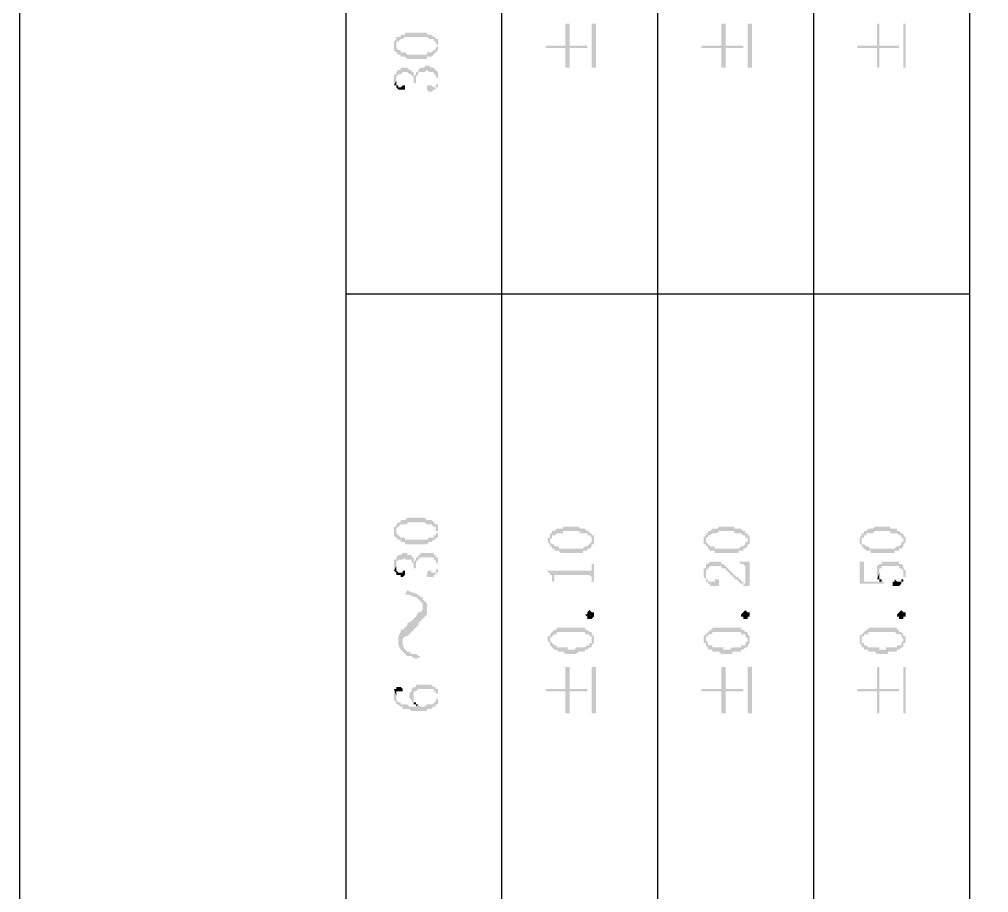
# Model space of a CAD drawing. Header units: millimetres. Extents: x 7018 to 13530, y 4187 to 5692.
# Drawn here: x 8411.44 to 8431.36, y 4591.68 to 4609.63 of the extents above; entities that cross this region are included whole.
import ezdxf

# ---------------------------------------------------------------- set-up
doc = ezdxf.new("R2010")
doc.units = ezdxf.units.MM

msp = doc.modelspace()

# ---------------------------------------------------------------- hatches: boundary and pattern name
at = {"transparency": 33554559}
for points in [[(8419.138, 4609.089), (8419.138, 4609.044), (8419.138, 4608.999), (8419.138, 4608.999), (8419.184, 4608.954), (8419.184, 4609.089), (8419.184, 4609.134), (8419.184, 4609.18), (8419.229, 4609.18), (8419.274, 4609.225), (8419.319, 4609.225), (8419.364, 4609.27), (8419.815, 4609.27), (8419.86, 4609.225), (8419.951, 4609.225), (8419.951, 4609.18), (8419.996, 4609.18), (8419.996, 4609.134), (8419.996, 4609.134), (8420.041, 4609.089), (8420.041, 4609.225), (8419.996, 4609.225), (8419.996, 4609.27), (8419.951, 4609.27), (8419.906, 4609.315), (8419.815, 4609.315), (8419.815, 4609.36), (8419.364, 4609.36), (8419.364, 4609.315), (8419.274, 4609.315), (8419.274, 4609.27), (8419.184, 4609.27), (8419.184, 4609.225), (8419.184, 4609.225), (8419.138, 4609.18), (8419.138, 4609.134), (8419.138, 4609.134)], [(8422.252, 4609.089), (8422.252, 4609.044), (8422.659, 4609.044), (8422.659, 4608.638), (8422.749, 4608.638), (8422.749, 4609.044), (8423.11, 4609.044), (8423.11, 4609.089), (8422.749, 4609.089), (8422.749, 4609.541), (8422.659, 4609.541), (8422.659, 4609.089)], [(8423.291, 4608.638), (8423.291, 4609.541), (8423.2, 4609.541), (8423.2, 4608.638)], [(8425.457, 4609.089), (8425.457, 4609.044), (8425.863, 4609.044), (8425.863, 4608.638), (8425.953, 4608.638), (8425.953, 4609.044), (8426.314, 4609.044), (8426.314, 4609.089), (8425.953, 4609.089), (8425.953, 4609.541), (8425.863, 4609.541), (8425.863, 4609.089)], [(8426.495, 4608.638), (8426.495, 4609.541), (8426.405, 4609.541), (8426.405, 4608.638)], [(8428.661, 4609.089), (8428.661, 4609.044), (8429.067, 4609.044), (8429.067, 4608.638), (8429.113, 4608.638), (8429.113, 4609.044), (8429.519, 4609.044), (8429.519, 4609.089), (8429.113, 4609.089), (8429.113, 4609.541), (8429.067, 4609.541), (8429.067, 4609.089)], [(8429.654, 4608.638), (8429.654, 4609.541), (8429.609, 4609.541), (8429.609, 4608.638)], [(8419.184, 4608.954), (8419.184, 4608.954), (8419.229, 4608.909), (8419.274, 4608.909), (8419.274, 4608.864), (8419.364, 4608.864), (8419.409, 4608.819), (8419.815, 4608.819), (8419.815, 4608.864), (8419.906, 4608.864), (8419.951, 4608.909), (8419.951, 4608.909), (8419.996, 4608.954), (8419.996, 4608.954), (8420.041, 4608.999), (8420.041, 4609.089), (8420.041, 4609.134), (8420.041, 4609.18), (8420.041, 4609.225), (8420.041, 4609.089), (8420.041, 4609.089), (8419.996, 4609.044), (8419.996, 4608.999), (8419.951, 4608.999), (8419.906, 4608.954), (8419.815, 4608.954), (8419.815, 4608.909), (8419.409, 4608.909), (8419.364, 4608.954), (8419.274, 4608.954), (8419.274, 4608.999), (8419.229, 4608.999), (8419.184, 4609.044), (8419.184, 4609.089), (8419.184, 4609.089)], [(8419.138, 4608.412), (8419.138, 4608.367), (8419.138, 4608.322), (8419.138, 4608.277), (8419.184, 4608.367), (8419.184, 4608.457), (8419.184, 4608.457), (8419.229, 4608.503), (8419.274, 4608.503), (8419.319, 4608.548), (8419.409, 4608.548), (8419.454, 4608.503), (8419.499, 4608.503), (8419.499, 4608.457), (8419.545, 4608.457), (8419.545, 4608.412), (8419.545, 4608.322), (8419.59, 4608.322), (8419.59, 4608.367), (8419.59, 4608.457), (8419.59, 4608.457), (8419.635, 4608.503), (8419.635, 4608.548), (8419.77, 4608.548), (8419.815, 4608.593), (8419.815, 4608.593), (8419.86, 4608.548), (8419.951, 4608.548), (8419.951, 4608.503), (8419.996, 4608.503), (8419.996, 4608.457), (8420.041, 4608.412), (8420.041, 4608.367), (8420.041, 4608.548), (8420.041, 4608.548), (8419.996, 4608.593), (8419.996, 4608.593), (8419.951, 4608.638), (8419.906, 4608.638), (8419.86, 4608.683), (8419.77, 4608.683), (8419.77, 4608.638), (8419.68, 4608.638), (8419.635, 4608.593), (8419.635, 4608.548), (8419.59, 4608.548), (8419.59, 4608.503), (8419.59, 4608.503), (8419.545, 4608.457), (8419.545, 4608.503), (8419.545, 4608.548), (8419.499, 4608.548), (8419.499, 4608.593), (8419.454, 4608.593), (8419.409, 4608.638), (8419.274, 4608.638), (8419.274, 4608.593), (8419.229, 4608.593), (8419.184, 4608.548), (8419.184, 4608.503), (8419.138, 4608.503), (8419.138, 4608.457)], [(8419.815, 4608.187), (8419.815, 4608.187), (8419.86, 4608.142), (8419.906, 4608.142), (8419.951, 4608.187), (8419.996, 4608.187), (8419.996, 4608.232), (8420.041, 4608.232), (8420.041, 4608.322), (8420.041, 4608.367), (8420.041, 4608.412), (8420.041, 4608.503), (8420.041, 4608.548), (8420.041, 4608.367), (8420.041, 4608.322), (8420.041, 4608.322), (8419.996, 4608.277), (8419.996, 4608.232), (8419.951, 4608.232), (8419.906, 4608.277), (8419.815, 4608.277), (8419.815, 4608.232), (8419.815, 4608.232)], [(8419.138, 4608.277), (8419.184, 4608.277), (8419.184, 4608.232), (8419.184, 4608.232), (8419.229, 4608.187), (8419.364, 4608.187), (8419.364, 4608.232), (8419.364, 4608.277), (8419.319, 4608.277), (8419.274, 4608.232), (8419.229, 4608.232), (8419.229, 4608.277), (8419.184, 4608.277), (8419.184, 4608.367), (8419.184, 4608.367)], [(8419.138, 4599.115), (8419.138, 4599.07), (8419.138, 4599.025), (8419.138, 4599.025), (8419.184, 4598.98), (8419.184, 4599.115), (8419.184, 4599.16), (8419.184, 4599.16), (8419.229, 4599.205), (8419.229, 4599.205), (8419.274, 4599.25), (8419.409, 4599.25), (8419.409, 4599.296), (8419.77, 4599.296), (8419.815, 4599.25), (8419.906, 4599.25), (8419.951, 4599.205), (8419.996, 4599.205), (8419.996, 4599.16), (8419.996, 4599.115), (8420.041, 4599.115), (8420.041, 4599.25), (8419.996, 4599.25), (8419.951, 4599.296), (8419.951, 4599.296), (8419.906, 4599.341), (8419.815, 4599.341), (8419.77, 4599.386), (8419.409, 4599.386), (8419.364, 4599.341), (8419.274, 4599.341), (8419.274, 4599.296), (8419.229, 4599.296), (8419.184, 4599.25), (8419.184, 4599.205), (8419.138, 4599.205)], [(8419.184, 4598.98), (8419.184, 4598.98), (8419.229, 4598.935), (8419.274, 4598.935), (8419.274, 4598.889), (8419.364, 4598.889), (8419.364, 4598.844), (8419.815, 4598.844), (8419.86, 4598.889), (8419.906, 4598.889), (8419.951, 4598.935), (8419.996, 4598.935), (8419.996, 4598.98), (8420.041, 4598.98), (8420.041, 4599.025), (8420.041, 4599.07), (8420.041, 4599.115), (8420.041, 4599.16), (8420.041, 4599.205), (8420.041, 4599.25), (8420.041, 4599.07), (8419.996, 4599.07), (8419.996, 4599.025), (8419.951, 4599.025), (8419.951, 4598.98), (8419.86, 4598.98), (8419.815, 4598.935), (8419.364, 4598.935), (8419.364, 4598.98), (8419.274, 4598.98), (8419.229, 4599.025), (8419.229, 4599.025), (8419.184, 4599.07), (8419.184, 4599.115)], [(8422.298, 4598.935), (8422.298, 4598.889), (8422.343, 4598.844), (8422.343, 4598.799), (8422.343, 4598.935), (8422.343, 4598.935), (8422.388, 4598.98), (8422.388, 4599.025), (8422.433, 4599.025), (8422.478, 4599.07), (8422.614, 4599.07), (8422.614, 4599.115), (8422.929, 4599.115), (8422.975, 4599.07), (8423.11, 4599.07), (8423.11, 4599.025), (8423.155, 4599.025), (8423.2, 4598.98), (8423.2, 4598.935), (8423.2, 4599.07), (8423.155, 4599.07), (8423.155, 4599.115), (8423.11, 4599.115), (8423.065, 4599.16), (8422.975, 4599.16), (8422.929, 4599.205), (8422.614, 4599.205), (8422.614, 4599.16), (8422.478, 4599.16), (8422.433, 4599.115), (8422.388, 4599.115), (8422.388, 4599.07), (8422.343, 4599.07), (8422.343, 4599.025), (8422.343, 4598.98), (8422.298, 4598.98)], [(8425.502, 4598.935), (8425.502, 4598.844), (8425.547, 4598.844), (8425.547, 4598.799), (8425.547, 4598.935), (8425.547, 4598.98), (8425.592, 4598.98), (8425.592, 4599.025), (8425.637, 4599.025), (8425.683, 4599.07), (8425.773, 4599.07), (8425.818, 4599.115), (8426.134, 4599.115), (8426.134, 4599.07), (8426.269, 4599.07), (8426.314, 4599.025), (8426.36, 4599.025), (8426.36, 4598.98), (8426.405, 4598.98), (8426.405, 4598.935), (8426.405, 4599.07), (8426.36, 4599.07), (8426.36, 4599.115), (8426.314, 4599.115), (8426.269, 4599.16), (8426.134, 4599.16), (8426.134, 4599.205), (8425.818, 4599.205), (8425.773, 4599.16), (8425.683, 4599.16), (8425.637, 4599.115), (8425.592, 4599.115), (8425.592, 4599.07), (8425.547, 4599.07), (8425.547, 4599.025), (8425.547, 4599.025), (8425.502, 4598.98)], [(8428.706, 4598.935), (8428.706, 4598.844), (8428.752, 4598.844), (8428.752, 4598.799), (8428.752, 4598.935), (8428.752, 4598.98), (8428.797, 4598.98), (8428.797, 4599.025), (8428.842, 4599.025), (8428.842, 4599.07), (8428.977, 4599.07), (8429.022, 4599.115), (8429.338, 4599.115), (8429.338, 4599.07), (8429.474, 4599.07), (8429.519, 4599.025), (8429.564, 4599.025), (8429.564, 4598.98), (8429.609, 4598.98), (8429.609, 4598.935), (8429.609, 4599.07), (8429.564, 4599.07), (8429.519, 4599.115), (8429.474, 4599.115), (8429.474, 4599.16), (8429.338, 4599.16), (8429.338, 4599.205), (8429.022, 4599.205), (8428.977, 4599.16), (8428.887, 4599.16), (8428.842, 4599.115), (8428.797, 4599.115), (8428.797, 4599.07), (8428.752, 4599.07), (8428.752, 4599.025), (8428.752, 4599.025), (8428.706, 4598.98)], [(8422.343, 4598.799), (8422.388, 4598.799), (8422.388, 4598.754), (8422.433, 4598.754), (8422.433, 4598.709), (8422.523, 4598.709), (8422.568, 4598.664), (8423.02, 4598.664), (8423.02, 4598.709), (8423.11, 4598.709), (8423.11, 4598.754), (8423.155, 4598.754), (8423.2, 4598.799), (8423.2, 4598.844), (8423.245, 4598.844), (8423.245, 4598.889), (8423.245, 4598.935), (8423.245, 4598.98), (8423.245, 4599.025), (8423.2, 4599.025), (8423.2, 4599.07), (8423.2, 4598.889), (8423.2, 4598.889), (8423.155, 4598.844), (8423.155, 4598.844), (8423.11, 4598.799), (8423.065, 4598.799), (8423.02, 4598.754), (8422.523, 4598.754), (8422.523, 4598.799), (8422.433, 4598.799), (8422.433, 4598.844), (8422.388, 4598.844), (8422.343, 4598.889), (8422.343, 4598.935)], [(8425.547, 4598.799), (8425.592, 4598.799), (8425.592, 4598.754), (8425.592, 4598.754), (8425.637, 4598.709), (8425.728, 4598.709), (8425.728, 4598.664), (8426.224, 4598.664), (8426.224, 4598.709), (8426.314, 4598.709), (8426.314, 4598.754), (8426.36, 4598.754), (8426.405, 4598.799), (8426.405, 4598.844), (8426.45, 4598.844), (8426.45, 4598.889), (8426.45, 4598.935), (8426.45, 4598.98), (8426.45, 4599.025), (8426.405, 4599.025), (8426.405, 4599.07), (8426.405, 4598.889), (8426.36, 4598.889), (8426.36, 4598.844), (8426.36, 4598.844), (8426.314, 4598.799), (8426.269, 4598.799), (8426.224, 4598.754), (8425.728, 4598.754), (8425.728, 4598.799), (8425.637, 4598.799), (8425.592, 4598.844), (8425.592, 4598.844), (8425.547, 4598.889), (8425.547, 4598.935)], [(8428.752, 4598.799), (8428.752, 4598.799), (8428.797, 4598.754), (8428.797, 4598.754), (8428.842, 4598.709), (8428.932, 4598.709), (8428.932, 4598.664), (8429.429, 4598.664), (8429.429, 4598.709), (8429.519, 4598.709), (8429.519, 4598.754), (8429.564, 4598.754), (8429.609, 4598.799), (8429.609, 4598.844), (8429.609, 4598.844), (8429.654, 4598.889), (8429.654, 4598.935), (8429.654, 4598.98), (8429.654, 4598.98), (8429.609, 4599.025), (8429.609, 4599.07), (8429.609, 4598.889), (8429.564, 4598.889), (8429.564, 4598.844), (8429.564, 4598.844), (8429.519, 4598.799), (8429.474, 4598.799), (8429.429, 4598.754), (8428.932, 4598.754), (8428.887, 4598.799), (8428.842, 4598.799), (8428.797, 4598.844), (8428.752, 4598.844), (8428.752, 4598.889), (8428.752, 4598.935)], [(8419.138, 4598.393), (8419.138, 4598.303), (8419.138, 4598.303), (8419.184, 4598.393), (8419.184, 4598.438), (8419.184, 4598.483), (8419.184, 4598.483), (8419.229, 4598.528), (8419.319, 4598.528), (8419.364, 4598.574), (8419.364, 4598.528), (8419.499, 4598.528), (8419.499, 4598.483), (8419.499, 4598.483), (8419.545, 4598.438), (8419.545, 4598.393), (8419.545, 4598.348), (8419.59, 4598.348), (8419.59, 4598.393), (8419.59, 4598.483), (8419.59, 4598.483), (8419.635, 4598.528), (8419.635, 4598.528), (8419.68, 4598.574), (8419.951, 4598.574), (8419.951, 4598.528), (8419.996, 4598.528), (8419.996, 4598.483), (8419.996, 4598.483), (8420.041, 4598.438), (8420.041, 4598.393), (8420.041, 4598.574), (8419.996, 4598.574), (8419.996, 4598.619), (8419.951, 4598.619), (8419.951, 4598.664), (8419.68, 4598.664), (8419.68, 4598.619), (8419.635, 4598.619), (8419.635, 4598.574), (8419.59, 4598.574), (8419.59, 4598.528), (8419.59, 4598.528), (8419.545, 4598.483), (8419.545, 4598.574), (8419.499, 4598.574), (8419.499, 4598.619), (8419.409, 4598.619), (8419.409, 4598.664), (8419.319, 4598.664), (8419.274, 4598.619), (8419.229, 4598.619), (8419.184, 4598.574), (8419.184, 4598.528), (8419.138, 4598.528), (8419.138, 4598.483), (8419.138, 4598.438)], [(8419.138, 4598.303), (8419.184, 4598.258), (8419.184, 4598.212), (8419.274, 4598.212), (8419.274, 4598.167), (8419.319, 4598.167), (8419.364, 4598.212), (8419.364, 4598.258), (8419.364, 4598.303), (8419.319, 4598.303), (8419.319, 4598.258), (8419.229, 4598.258), (8419.184, 4598.303), (8419.184, 4598.348), (8419.184, 4598.393)], [(8419.815, 4598.212), (8419.815, 4598.167), (8419.951, 4598.167), (8419.951, 4598.212), (8419.996, 4598.212), (8419.996, 4598.258), (8420.041, 4598.258), (8420.041, 4598.303), (8420.041, 4598.393), (8420.041, 4598.438), (8420.041, 4598.483), (8420.041, 4598.528), (8420.041, 4598.393), (8420.041, 4598.348), (8420.041, 4598.348), (8419.996, 4598.303), (8419.996, 4598.258), (8419.906, 4598.258), (8419.906, 4598.303), (8419.86, 4598.303), (8419.815, 4598.258), (8419.815, 4598.258)], [(8422.298, 4598.303), (8422.298, 4598.258), (8422.343, 4598.258), (8422.343, 4598.212), (8422.388, 4598.212), (8422.388, 4598.167), (8422.388, 4598.122), (8422.388, 4598.077), (8422.433, 4598.077), (8422.433, 4598.167), (8422.433, 4598.212), (8423.155, 4598.212), (8423.2, 4598.167), (8423.2, 4598.122), (8423.2, 4598.077), (8423.245, 4598.077), (8423.245, 4598.438), (8423.2, 4598.438), (8423.2, 4598.348), (8423.2, 4598.303), (8423.11, 4598.303)], [(8425.502, 4598.258), (8425.502, 4598.212), (8425.502, 4598.167), (8425.547, 4598.122), (8425.547, 4598.258), (8425.547, 4598.303), (8425.547, 4598.303), (8425.592, 4598.348), (8425.592, 4598.348), (8425.637, 4598.393), (8425.863, 4598.393), (8425.863, 4598.348), (8425.953, 4598.348), (8425.953, 4598.303), (8425.998, 4598.303), (8425.998, 4598.258), (8426.044, 4598.258), (8426.044, 4598.212), (8426.089, 4598.212), (8426.089, 4598.167), (8426.134, 4598.167), (8426.134, 4598.122), (8426.179, 4598.122), (8426.224, 4598.077), (8426.224, 4598.077), (8426.269, 4598.032), (8426.314, 4598.032), (8426.314, 4597.987), (8426.36, 4597.987), (8426.36, 4598.032), (8426.314, 4598.032), (8426.314, 4598.077), (8426.269, 4598.077), (8426.269, 4598.122), (8426.224, 4598.122), (8426.224, 4598.167), (8426.179, 4598.167), (8426.134, 4598.212), (8426.134, 4598.212), (8426.089, 4598.258), (8426.089, 4598.258), (8426.044, 4598.303), (8426.044, 4598.303), (8425.998, 4598.348), (8425.998, 4598.348), (8425.953, 4598.393), (8425.953, 4598.393), (8425.908, 4598.438), (8425.863, 4598.438), (8425.863, 4598.483), (8425.637, 4598.483), (8425.592, 4598.438), (8425.547, 4598.438), (8425.547, 4598.393), (8425.547, 4598.348), (8425.502, 4598.348)], [(8426.224, 4598.483), (8426.224, 4598.483), (8426.269, 4598.438), (8426.314, 4598.438), (8426.36, 4598.393), (8426.36, 4597.987), (8426.45, 4597.987), (8426.45, 4598.483)], [(8428.706, 4598.483), (8428.706, 4598.032), (8429.203, 4598.032), (8429.203, 4598.077), (8428.797, 4598.077), (8428.797, 4598.483)], [(8429.067, 4598.258), (8429.067, 4598.212), (8429.067, 4598.167), (8429.067, 4598.122), (8429.067, 4598.122), (8429.113, 4598.258), (8429.113, 4598.303), (8429.113, 4598.348), (8429.158, 4598.348), (8429.158, 4598.393), (8429.519, 4598.393), (8429.519, 4598.348), (8429.564, 4598.348), (8429.609, 4598.303), (8429.609, 4598.077), (8429.609, 4598.167), (8429.654, 4598.167), (8429.654, 4598.212), (8429.654, 4598.303), (8429.654, 4598.303), (8429.609, 4598.348), (8429.609, 4598.393), (8429.609, 4598.393), (8429.564, 4598.438), (8429.519, 4598.438), (8429.519, 4598.483), (8429.158, 4598.483), (8429.158, 4598.438), (8429.113, 4598.438), (8429.067, 4598.393), (8429.067, 4598.303), (8429.067, 4598.303)], [(8425.547, 4598.122), (8425.547, 4598.077), (8425.592, 4598.077), (8425.592, 4598.032), (8425.637, 4598.032), (8425.637, 4597.987), (8425.818, 4597.987), (8425.818, 4598.032), (8425.818, 4598.077), (8425.818, 4598.122), (8425.728, 4598.122), (8425.728, 4598.077), (8425.592, 4598.077), (8425.592, 4598.122), (8425.547, 4598.122), (8425.547, 4598.212), (8425.547, 4598.212)], [(8429.067, 4598.122), (8429.113, 4598.122), (8429.113, 4598.077), (8429.158, 4598.077), (8429.158, 4598.122), (8429.113, 4598.122), (8429.113, 4598.167), (8429.113, 4598.258)], [(8429.383, 4598.032), (8429.383, 4597.987), (8429.519, 4597.987), (8429.564, 4598.032), (8429.564, 4598.077), (8429.609, 4598.077), (8429.609, 4598.212), (8429.609, 4598.167), (8429.609, 4598.122), (8429.564, 4598.122), (8429.564, 4598.077), (8429.474, 4598.077), (8429.429, 4598.122), (8429.429, 4598.077), (8429.383, 4598.077)], [(8419.364, 4597.806), (8419.454, 4597.806), (8419.545, 4597.761), (8419.59, 4597.761), (8419.635, 4597.716), (8419.635, 4597.716), (8419.68, 4597.671), (8419.725, 4597.626), (8419.725, 4597.31), (8419.725, 4597.31), (8419.77, 4597.355), (8419.815, 4597.4), (8419.815, 4597.626), (8419.77, 4597.671), (8419.725, 4597.716), (8419.725, 4597.761), (8419.68, 4597.761), (8419.635, 4597.806), (8419.545, 4597.851), (8419.499, 4597.851), (8419.409, 4597.897)], [(8419.229, 4596.858), (8419.229, 4596.768), (8419.274, 4596.678), (8419.319, 4596.633), (8419.319, 4596.813), (8419.319, 4596.904), (8419.364, 4596.949), (8419.409, 4596.949), (8419.454, 4596.994), (8419.499, 4597.039), (8419.545, 4597.084), (8419.59, 4597.129), (8419.635, 4597.174), (8419.635, 4597.22), (8419.68, 4597.265), (8419.725, 4597.31), (8419.725, 4597.535), (8419.725, 4597.49), (8419.68, 4597.445), (8419.635, 4597.445), (8419.59, 4597.355), (8419.545, 4597.31), (8419.545, 4597.31), (8419.499, 4597.265), (8419.409, 4597.22), (8419.409, 4597.174), (8419.364, 4597.129), (8419.319, 4597.084), (8419.274, 4597.084), (8419.274, 4597.039), (8419.229, 4596.949), (8419.229, 4596.904)], [(8423.245, 4597.4), (8423.245, 4597.355), (8423.245, 4597.355), (8423.2, 4597.31), (8423.11, 4597.31), (8423.11, 4597.355), (8423.11, 4597.355), (8423.065, 4597.4), (8423.11, 4597.4), (8423.11, 4597.445), (8423.11, 4597.445), (8423.155, 4597.49), (8423.155, 4597.49), (8423.2, 4597.445), (8423.245, 4597.445), (8423.245, 4597.4)], [(8426.45, 4597.4), (8426.45, 4597.355), (8426.405, 4597.355), (8426.405, 4597.31), (8426.314, 4597.31), (8426.314, 4597.355), (8426.269, 4597.355), (8426.269, 4597.4), (8426.269, 4597.4), (8426.314, 4597.445), (8426.314, 4597.445), (8426.36, 4597.49), (8426.36, 4597.49), (8426.405, 4597.445), (8426.45, 4597.445), (8426.45, 4597.4)], [(8429.654, 4597.4), (8429.654, 4597.355), (8429.609, 4597.355), (8429.609, 4597.31), (8429.519, 4597.31), (8429.519, 4597.355), (8429.474, 4597.355), (8429.474, 4597.4), (8429.474, 4597.4), (8429.519, 4597.445), (8429.519, 4597.445), (8429.564, 4597.49), (8429.564, 4597.49), (8429.609, 4597.445), (8429.654, 4597.445), (8429.654, 4597.4)], [(8422.298, 4596.858), (8422.298, 4596.858), (8422.343, 4596.813), (8422.343, 4596.768), (8422.343, 4596.904), (8422.343, 4596.904), (8422.388, 4596.949), (8422.388, 4596.949), (8422.433, 4596.994), (8422.478, 4596.994), (8422.478, 4597.039), (8423.065, 4597.039), (8423.065, 4596.994), (8423.155, 4596.994), (8423.155, 4596.949), (8423.2, 4596.949), (8423.2, 4596.904), (8423.2, 4596.858), (8423.2, 4597.039), (8423.155, 4597.039), (8423.11, 4597.084), (8423.065, 4597.084), (8423.065, 4597.129), (8422.478, 4597.129), (8422.478, 4597.084), (8422.433, 4597.084), (8422.388, 4597.039), (8422.388, 4597.039), (8422.343, 4596.994), (8422.343, 4596.949), (8422.298, 4596.949), (8422.298, 4596.904)], [(8422.343, 4596.768), (8422.388, 4596.723), (8422.388, 4596.723), (8422.433, 4596.678), (8422.478, 4596.678), (8422.523, 4596.633), (8422.614, 4596.633), (8422.659, 4596.588), (8422.884, 4596.588), (8422.929, 4596.633), (8423.065, 4596.633), (8423.065, 4596.678), (8423.11, 4596.678), (8423.155, 4596.723), (8423.2, 4596.723), (8423.2, 4596.768), (8423.2, 4596.768), (8423.245, 4596.813), (8423.245, 4596.858), (8423.245, 4596.904), (8423.245, 4596.949), (8423.245, 4596.949), (8423.2, 4596.994), (8423.2, 4596.858), (8423.2, 4596.813), (8423.155, 4596.813), (8423.155, 4596.768), (8423.11, 4596.768), (8423.065, 4596.723), (8422.884, 4596.723), (8422.839, 4596.678), (8422.704, 4596.678), (8422.704, 4596.723), (8422.478, 4596.723), (8422.478, 4596.768), (8422.433, 4596.768), (8422.388, 4596.813), (8422.388, 4596.813), (8422.343, 4596.858), (8422.343, 4596.858)], [(8425.502, 4596.858), (8425.502, 4596.813), (8425.547, 4596.813), (8425.547, 4596.768), (8425.547, 4596.904), (8425.547, 4596.949), (8425.592, 4596.949), (8425.592, 4596.994), (8425.683, 4596.994), (8425.683, 4597.039), (8426.269, 4597.039), (8426.269, 4596.994), (8426.36, 4596.994), (8426.36, 4596.949), (8426.36, 4596.949), (8426.405, 4596.904), (8426.405, 4596.858), (8426.405, 4597.039), (8426.36, 4597.039), (8426.314, 4597.084), (8426.269, 4597.084), (8426.269, 4597.129), (8425.683, 4597.129), (8425.683, 4597.084), (8425.637, 4597.084), (8425.592, 4597.039), (8425.592, 4597.039), (8425.547, 4596.994), (8425.547, 4596.994), (8425.502, 4596.949), (8425.502, 4596.904)], [(8425.547, 4596.768), (8425.592, 4596.723), (8425.592, 4596.678), (8425.683, 4596.678), (8425.683, 4596.633), (8425.818, 4596.633), (8425.863, 4596.588), (8426.089, 4596.588), (8426.089, 4596.633), (8426.269, 4596.633), (8426.269, 4596.678), (8426.314, 4596.678), (8426.36, 4596.723), (8426.405, 4596.723), (8426.405, 4596.768), (8426.405, 4596.768), (8426.45, 4596.813), (8426.45, 4596.858), (8426.45, 4596.904), (8426.45, 4596.949), (8426.45, 4596.949), (8426.405, 4596.994), (8426.405, 4596.858), (8426.405, 4596.858), (8426.36, 4596.813), (8426.36, 4596.768), (8426.269, 4596.768), (8426.269, 4596.723), (8426.089, 4596.723), (8426.044, 4596.678), (8425.908, 4596.678), (8425.908, 4596.723), (8425.683, 4596.723), (8425.683, 4596.768), (8425.592, 4596.768), (8425.592, 4596.813), (8425.592, 4596.813), (8425.547, 4596.858), (8425.547, 4596.858)], [(8428.706, 4596.858), (8428.706, 4596.813), (8428.706, 4596.813), (8428.752, 4596.768), (8428.752, 4596.904), (8428.752, 4596.949), (8428.797, 4596.949), (8428.797, 4596.994), (8428.887, 4596.994), (8428.887, 4597.039), (8429.429, 4597.039), (8429.474, 4596.994), (8429.564, 4596.994), (8429.564, 4596.949), (8429.564, 4596.949), (8429.609, 4596.904), (8429.609, 4596.858), (8429.609, 4596.994), (8429.564, 4597.039), (8429.519, 4597.039), (8429.519, 4597.084), (8429.474, 4597.084), (8429.474, 4597.129), (8428.887, 4597.129), (8428.887, 4597.084), (8428.842, 4597.084), (8428.797, 4597.039), (8428.797, 4597.039), (8428.752, 4596.994), (8428.752, 4596.994), (8428.706, 4596.949), (8428.706, 4596.904)], [(8428.752, 4596.768), (8428.752, 4596.723), (8428.797, 4596.723), (8428.797, 4596.678), (8428.887, 4596.678), (8428.887, 4596.633), (8429.022, 4596.633), (8429.067, 4596.588), (8429.293, 4596.588), (8429.293, 4596.633), (8429.474, 4596.633), (8429.474, 4596.678), (8429.519, 4596.678), (8429.564, 4596.723), (8429.609, 4596.723), (8429.609, 4596.768), (8429.609, 4596.813), (8429.654, 4596.813), (8429.654, 4596.858), (8429.654, 4596.904), (8429.654, 4596.949), (8429.609, 4596.949), (8429.609, 4596.994), (8429.609, 4596.858), (8429.609, 4596.858), (8429.564, 4596.813), (8429.564, 4596.768), (8429.474, 4596.768), (8429.474, 4596.723), (8429.248, 4596.723), (8429.248, 4596.678), (8429.113, 4596.678), (8429.113, 4596.723), (8428.887, 4596.723), (8428.842, 4596.768), (8428.797, 4596.768), (8428.797, 4596.813), (8428.752, 4596.813), (8428.752, 4596.858), (8428.752, 4596.858)], [(8419.319, 4596.633), (8419.319, 4596.633), (8419.364, 4596.588), (8419.409, 4596.543), (8419.499, 4596.543), (8419.545, 4596.497), (8419.635, 4596.497), (8419.68, 4596.543), (8419.635, 4596.543), (8419.59, 4596.588), (8419.499, 4596.588), (8419.454, 4596.633), (8419.409, 4596.633), (8419.364, 4596.678), (8419.319, 4596.768), (8419.319, 4596.813)], [(8422.252, 4595.866), (8422.252, 4595.82), (8422.659, 4595.82), (8422.659, 4595.369), (8422.749, 4595.369), (8422.749, 4595.82), (8423.11, 4595.82), (8423.11, 4595.866), (8422.749, 4595.866), (8422.749, 4596.317), (8422.659, 4596.317), (8422.659, 4595.866)], [(8423.291, 4595.369), (8423.291, 4596.317), (8423.2, 4596.317), (8423.2, 4595.369)], [(8425.457, 4595.866), (8425.457, 4595.82), (8425.863, 4595.82), (8425.863, 4595.369), (8425.953, 4595.369), (8425.953, 4595.82), (8426.314, 4595.82), (8426.314, 4595.866), (8425.953, 4595.866), (8425.953, 4596.317), (8425.863, 4596.317), (8425.863, 4595.866)], [(8426.495, 4595.369), (8426.495, 4596.317), (8426.405, 4596.317), (8426.405, 4595.369)], [(8428.661, 4595.866), (8428.661, 4595.82), (8429.067, 4595.82), (8429.067, 4595.369), (8429.113, 4595.369), (8429.113, 4595.82), (8429.519, 4595.82), (8429.519, 4595.866), (8429.113, 4595.866), (8429.113, 4596.317), (8429.067, 4596.317), (8429.067, 4595.866)], [(8429.654, 4595.369), (8429.654, 4596.317), (8429.609, 4596.317), (8429.609, 4595.369)], [(8419.138, 4595.866), (8419.184, 4595.73), (8419.184, 4595.775), (8419.184, 4595.82), (8419.319, 4595.82), (8419.319, 4595.866), (8419.319, 4595.866), (8419.274, 4595.911), (8419.184, 4595.911), (8419.184, 4595.866)], [(8419.138, 4595.775), (8419.138, 4595.685), (8419.138, 4595.64), (8419.138, 4595.64), (8419.184, 4595.595), (8419.184, 4595.55), (8419.229, 4595.55), (8419.274, 4595.505), (8419.319, 4595.505), (8419.319, 4595.459), (8419.454, 4595.459), (8419.499, 4595.414), (8419.815, 4595.414), (8419.815, 4595.459), (8419.906, 4595.459), (8419.951, 4595.505), (8419.996, 4595.505), (8419.996, 4595.55), (8420.041, 4595.55), (8420.041, 4595.73), (8420.041, 4595.685), (8420.041, 4595.685), (8419.996, 4595.64), (8419.996, 4595.595), (8419.951, 4595.595), (8419.951, 4595.55), (8419.815, 4595.55), (8419.77, 4595.505), (8419.68, 4595.505), (8419.635, 4595.55), (8419.635, 4595.55), (8419.59, 4595.505), (8419.454, 4595.505), (8419.409, 4595.55), (8419.274, 4595.55), (8419.274, 4595.595), (8419.229, 4595.595), (8419.184, 4595.64), (8419.184, 4595.685), (8419.184, 4595.73), (8419.184, 4595.73), (8419.138, 4595.866), (8419.138, 4595.82)], [(8419.454, 4595.73), (8419.454, 4595.685), (8419.499, 4595.64), (8419.499, 4595.595), (8419.545, 4595.595), (8419.545, 4595.73), (8419.545, 4595.775), (8419.545, 4595.82), (8419.59, 4595.82), (8419.635, 4595.866), (8419.951, 4595.866), (8419.951, 4595.82), (8419.996, 4595.82), (8419.996, 4595.775), (8420.041, 4595.775), (8420.041, 4595.73), (8420.041, 4595.595), (8420.041, 4595.64), (8420.041, 4595.73), (8420.041, 4595.82), (8420.041, 4595.866), (8419.996, 4595.866), (8419.996, 4595.911), (8419.951, 4595.911), (8419.906, 4595.956), (8419.59, 4595.956), (8419.59, 4595.911), (8419.545, 4595.911), (8419.499, 4595.866), (8419.499, 4595.82), (8419.499, 4595.82), (8419.454, 4595.775), (8419.454, 4595.775)], [(8419.545, 4595.595), (8419.545, 4595.55), (8419.59, 4595.55), (8419.59, 4595.505), (8419.635, 4595.55), (8419.59, 4595.55), (8419.59, 4595.595), (8419.545, 4595.595), (8419.545, 4595.64), (8419.545, 4595.685), (8419.545, 4595.73)]]:
    msp.add_hatch(color=256, dxfattribs=at).paths.add_polyline_path(points)

# ---------------------------------------------------------------- linework, layer by layer
msp.add_line((8418.145, 4815.918), (8418.145, 4529.177))
msp.add_lwpolyline([(8831.439, 4524.918), (8831.439, 4821.918), (8411.439, 4821.918), (8411.439, 4524.918)], close=True)
for points in [[(8430.963, 4815.918), (8430.963, 4529.177)], [(8421.35, 4643.525), (8421.35, 4550.508)], [(8424.554, 4643.525), (8424.554, 4550.508)], [(8427.759, 4643.525), (8427.759, 4550.508)], [(8418.145, 4603.989), (8430.963, 4603.989)]]:
    msp.add_lwpolyline(points)

doc.saveas('drawing.dxf')
